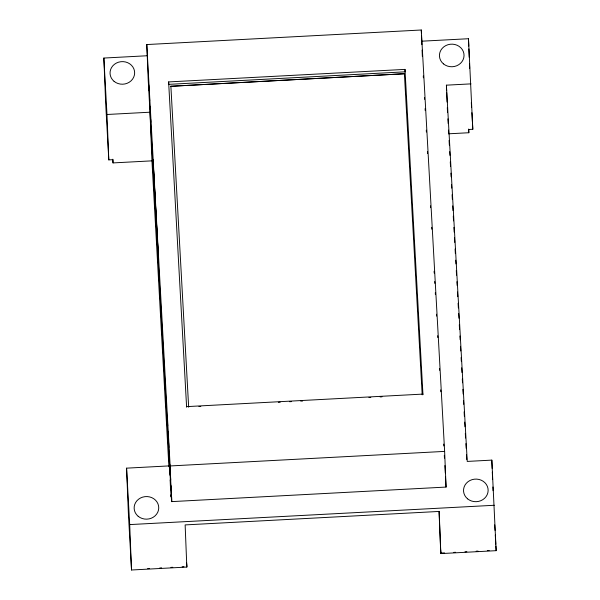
<?xml version="1.0" encoding="UTF-8"?>
<svg xmlns="http://www.w3.org/2000/svg" width="600" height="600" viewBox="0 0 600 600"><rect width="100%" height="100%" fill="white"/><g stroke="black" fill="none" stroke-linecap="round" stroke-linejoin="round"><path stroke-width="0.9" d="M146.79 44.55L421.283 30L444.63 451.395L446.062 487.072L171.57 501.623L148.222 80.227L146.79 44.55L170.137 465.952L171.57 501.623M108.802 159.892L106.98 114.488L149.993 112.208L151.95 160.852L113.025 162.915L112.898 159.675L108.802 159.892L105.675 103.455L103.852 58.05L146.858 55.77M421.732 41.197L468.48 38.723L472.808 129.27L468.705 129.488L468.84 132.735L448.808 133.792M404.978 69.39L405.075 71.828L168.72 84.352L168.623 81.922L404.978 69.39L422.963 394.658M404.4 73.748L170.88 86.287L404.4 73.748L422.19 394.845M446.625 90.787L446.4 85.17L470.978 83.873M186.615 406.627L422.97 394.095M198.93 406.522L200.798 406.425M278.332 402.315L280.2 402.21M289.538 401.715L291.405 401.618M300.75 401.123L302.618 401.025M368.94 397.507L370.808 397.41M380.145 396.915L382.013 396.817M446.4 85.17L467.243 461.423L491.827 460.118L496.147 550.673L440.842 553.597L439.147 511.44L185.137 524.91L186.833 567.067L131.52 570L128.392 513.562L126.57 468.158L169.59 465.877L169.965 475.237M170.137 465.952L444.63 451.395M131.52 570L129.697 524.595L494.325 505.268M147.645 568.62L149.505 568.523M159.75 567.982L161.61 567.877M170.925 567.39L172.785 567.293M182.093 566.798L183.96 566.7M444.487 552.885L440.76 553.08L439.028 511.327M453.795 552.39L455.662 552.293M464.97 551.798L466.838 551.7M476.145 551.205L478.005 551.107M487.32 550.612L489.18 550.515M471.322 102.547L471.577 107.16M471.885 112.688L472.395 121.898M472.5 123.743L472.808 129.27M494.722 524.873L495.03 530.4M495.285 535.005L495.795 544.222M495.893 546.06L496.147 550.673M468.63 129.053L468.84 132.735M447.533 112.305L447.3 107.625M447.893 118.852L448.155 123.532M448.515 130.087L448.725 133.83M449.085 140.385L449.347 145.058M449.707 151.613L449.918 155.355M450.278 161.91L450.54 166.59M450.9 173.137L451.11 176.88M451.522 184.373L451.732 188.115M452.092 194.663L452.355 199.343M452.715 205.897L452.978 210.577M453.285 216.195L453.548 220.875M453.908 227.423L454.17 232.103M454.478 237.72L454.74 242.4M455.1 248.947L455.362 253.627M455.722 260.183L455.933 263.925M456.293 270.48L456.555 275.16M456.915 281.707L457.125 285.45M457.485 292.005L457.748 296.685M458.107 303.233L458.37 307.913M458.678 313.53L458.94 318.21M459.3 324.757L459.562 329.438M459.923 335.993L460.132 339.735M460.493 346.29L460.755 350.97M461.115 357.517L461.325 361.26M461.685 367.815L461.947 372.495M462.308 379.043L462.518 382.793M462.877 389.34L463.14 394.02M463.5 400.575L463.71 404.317M464.123 411.803L464.385 416.482M464.692 422.1L464.955 426.78M465.315 433.327L465.577 438.007M465.885 443.625L466.147 448.305M466.507 454.86L466.77 459.533M423.285 75.953L423.39 77.82M424.478 97.44L424.582 99.308M425.1 108.653L425.205 110.52M426.293 130.148L426.397 132.015M427.485 151.635L427.582 153.502M430.485 205.83L430.59 207.697M431.678 227.317L431.775 229.185M434.107 271.23L434.213 273.105M434.678 281.513L434.783 283.38M435.3 292.725L435.405 294.593M436.485 314.212L436.59 316.08M437.678 335.707L437.783 337.575M439.493 368.407L439.597 370.275M440.685 389.895L440.783 391.763M443.685 444.09L443.79 445.957M444.308 455.303L444.457 458.107M444.877 465.577L445.29 473.055M445.493 476.79L446.062 487.072M440.632 549.84L440.842 553.597M170.873 86.13L188.663 407.228M168.623 81.922L186.608 407.183M186.623 563.303L186.833 567.067M186.54 562.785L186.75 566.55M148.808 84.877L149.123 90.488M149.43 96.09L149.692 100.762M150 106.373L150.308 111.975M150.727 119.453L150.877 122.257M167.445 421.252L167.708 425.925M168.015 431.528L168.322 437.138M168.637 442.74L168.892 447.412M169.208 453.022L169.515 458.625M169.822 464.235L170.085 468.9M170.392 474.51L170.708 480.112M171.015 485.722L171.278 490.395M171.637 496.935L171.9 501.607M151.95 160.852L168.9 466.808M112.823 159.218L113.025 162.915M103.852 58.05L106.98 114.488M126.57 468.158L129.697 524.595M491.827 460.118L492.158 468.457M492.308 472.162L492.607 479.572M492.908 486.99L493.05 490.695M468.48 38.723L468.78 46.133M468.885 48.915L469.222 57.255M469.485 63.735L469.673 68.37M446.7 92.655L447.075 102.015M421.283 30L421.433 33.66M421.507 35.49L421.875 44.633M422.092 50.123L422.355 56.528M170.153 479.91L170.415 486.457M170.752 494.88L170.828 496.748M158.407 257.228L152.993 159.45L158.535 260.468L158.407 257.228M467.588 498.84A12.308 11.303 -2.3 0 0 487.868 492.69A12.308 11.303 -2.3 0 0 472.05 479.662A12.308 11.303 -2.3 0 0 467.588 498.84M443.49 63.9A12.308 11.303 -2.3 0 0 463.77 57.75A12.308 11.303 -2.3 0 0 447.952 44.723A12.308 11.303 -2.3 0 0 443.49 63.9M114.097 81.36A12.308 11.303 -2.3 0 0 134.377 75.21A12.308 11.303 -2.3 0 0 118.56 62.182A12.308 11.303 -2.3 0 0 114.097 81.36M138.188 516.3A12.308 11.303 -2.3 0 0 158.475 510.15A12.308 11.303 -2.3 0 0 142.657 497.13A12.308 11.303 -2.3 0 0 138.188 516.3"/></g></svg>
